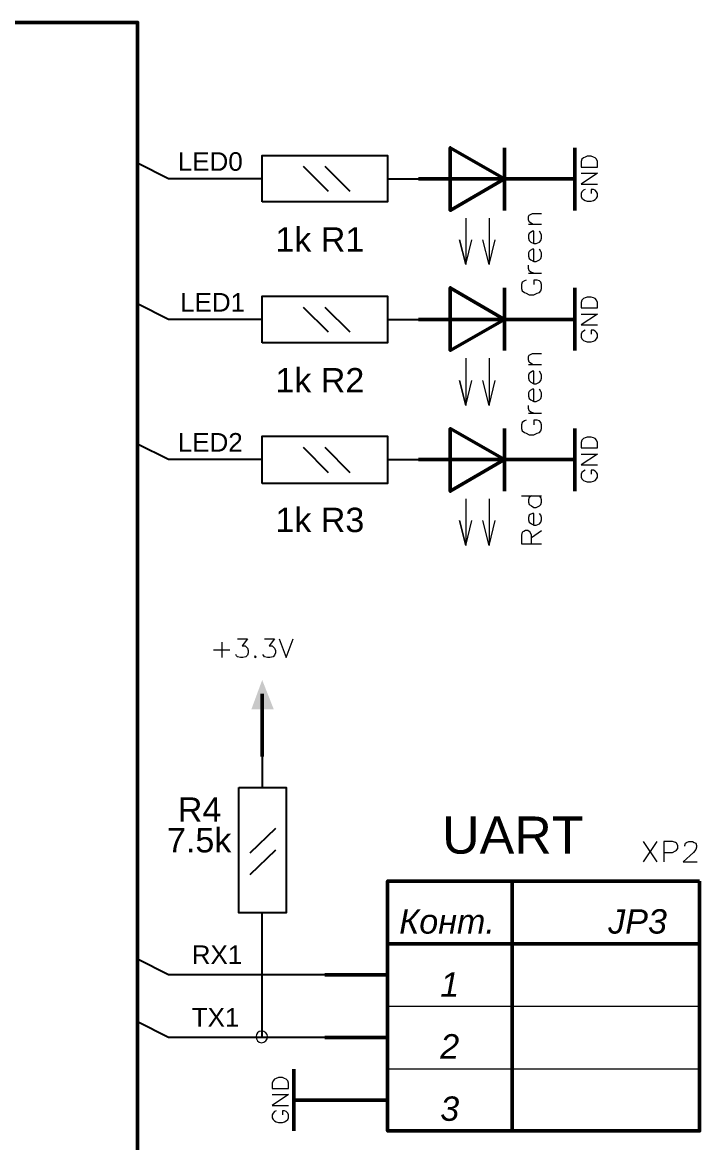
# Model space of a CAD drawing. Header units: millimetres. Extents: x -2024 to 917, y -725 to 13.
# Drawn here: x -1437.8 to -1401.3, y -78.1 to -17.8 of the extents above; entities that cross this region are included whole.
import ezdxf

# ---------------------------------------------------------------- set-up
doc = ezdxf.new("R2010")
doc.units = ezdxf.units.MM
doc.styles.add('PDF Arial', font='arial.ttf')
doc.styles.add('PDF Arial Italic', font='ariali.ttf')
doc.styles.get("Standard").update_dxf_attribs({"font": 'arial.ttf'})

msp = doc.modelspace()

# ---------------------------------------------------------------- linework, layer by layer
at = {"color": 7, "lineweight": 50}
for points in [[(-1431.566, -111.102), (-1431.566, -103.56), (-1431.566, -100.185), (-1431.566, -96.81), (-1431.566, -93.477), (-1431.566, -90.102), (-1431.566, -86.727), (-1431.566, -72.435), (-1431.566, -69.06), (-1431.566, -41.31), (-1431.566, -33.768), (-1431.566, -26.185), (-1431.566, -17.768), (-1509.774, -17.768)], [(-1411.816, -27.893), (-1411.816, -24.518)], [(-1408.024, -24.518), (-1408.024, -27.893)], [(-1408.024, -26.185), (-1409.691, -26.185), (-1416.441, -26.185)], [(-1411.816, -35.435), (-1411.816, -32.06)], [(-1408.024, -32.06), (-1408.024, -35.435)], [(-1408.024, -33.768), (-1409.691, -33.768), (-1416.441, -33.768)], [(-1411.816, -43.018), (-1411.816, -39.643)], [(-1408.024, -39.643), (-1408.024, -43.018)], [(-1408.024, -41.31), (-1409.691, -41.31), (-1416.441, -41.31)], [(-1424.858, -53.935), (-1424.858, -57.31)], [(-1411.399, -77.477), (-1411.399, -64.018)], [(-1401.316, -67.393), (-1418.108, -67.393)], [(-1418.108, -69.06), (-1421.483, -69.06)], [(-1418.108, -72.435), (-1421.483, -72.435)], [(-1423.149, -77.477), (-1423.149, -74.143)], [(-1423.149, -75.81), (-1421.483, -75.81), (-1418.108, -75.81)]]:
    msp.add_lwpolyline(points, dxfattribs=at)
for points in [[(-1411.816, -26.185), (-1414.733, -27.893), (-1414.733, -24.518)], [(-1411.816, -33.768), (-1414.733, -35.435), (-1414.733, -32.06)], [(-1411.816, -41.31), (-1414.733, -43.018), (-1414.733, -39.643)], [(-1401.316, -64.018), (-1418.108, -64.018), (-1418.108, -77.477), (-1401.316, -77.477)]]:
    msp.add_lwpolyline(points, close=True, dxfattribs=at)
at = {"color": 7, "lineweight": 25}
for points in [[(-1424.858, -27.435), (-1424.858, -24.935), (-1418.108, -24.935), (-1418.108, -27.435)], [(-1424.858, -35.018), (-1424.858, -32.518), (-1418.108, -32.518), (-1418.108, -35.018)], [(-1424.858, -42.602), (-1424.858, -40.06), (-1418.108, -40.06), (-1418.108, -42.602)], [(-1426.108, -58.977), (-1423.566, -58.977), (-1423.566, -65.727), (-1426.108, -65.727)]]:
    msp.add_lwpolyline(points, close=True, dxfattribs=at)
at = {"color": 7, "lineweight": 18}
for points in [[(-1407.691, -25.56), (-1406.816, -25.56), (-1406.816, -25.268), (-1406.858, -25.143), (-1406.941, -25.06), (-1407.024, -25.018), (-1407.149, -24.977), (-1407.358, -24.977), (-1407.483, -25.018), (-1407.566, -25.06), (-1407.649, -25.143), (-1407.691, -25.268)], [(-1407.691, -33.143), (-1406.816, -33.143), (-1406.816, -32.852), (-1406.858, -32.727), (-1406.941, -32.643), (-1407.024, -32.602), (-1407.149, -32.56), (-1407.358, -32.56), (-1407.483, -32.602), (-1407.566, -32.643), (-1407.649, -32.727), (-1407.691, -32.852)], [(-1407.691, -40.685), (-1406.816, -40.685), (-1406.816, -40.393), (-1406.858, -40.268), (-1406.941, -40.185), (-1407.024, -40.143), (-1407.149, -40.102), (-1407.358, -40.102), (-1407.483, -40.143), (-1407.566, -40.185), (-1407.649, -40.268), (-1407.691, -40.393)], [(-1425.233, -51.893), (-1425.274, -51.935), (-1425.233, -51.977), (-1425.191, -51.935)], [(-1424.316, -75.185), (-1423.441, -75.185), (-1423.441, -74.893), (-1423.483, -74.768), (-1423.566, -74.685), (-1423.649, -74.643), (-1423.774, -74.602), (-1423.983, -74.602), (-1424.108, -74.643), (-1424.191, -74.685), (-1424.274, -74.768), (-1424.316, -74.893)]]:
    msp.add_lwpolyline(points, close=True, dxfattribs=at)
at = {"color": 7, "lineweight": 25}
for points in [[(-1424.858, -26.185), (-1426.524, -26.185), (-1428.191, -26.185), (-1429.899, -26.185), (-1431.566, -25.352)], [(-1422.649, -25.518), (-1421.316, -26.852)], [(-1421.483, -25.518), (-1420.149, -26.852)], [(-1418.108, -26.185), (-1416.441, -26.185)], [(-1424.858, -33.768), (-1426.524, -33.768), (-1428.191, -33.768), (-1429.899, -33.768), (-1431.566, -32.935)], [(-1422.649, -33.102), (-1421.316, -34.435)], [(-1421.483, -33.102), (-1420.149, -34.435)], [(-1418.108, -33.768), (-1416.441, -33.768)], [(-1424.858, -41.31), (-1426.524, -41.31), (-1428.191, -41.31), (-1429.899, -41.31), (-1431.566, -40.477)], [(-1422.649, -40.643), (-1421.316, -42.018)], [(-1421.483, -40.643), (-1420.149, -42.018)], [(-1418.108, -41.31), (-1416.441, -41.31)], [(-1424.858, -57.31), (-1424.858, -58.977)], [(-1424.149, -61.185), (-1425.524, -62.518)], [(-1424.149, -62.352), (-1425.524, -63.685)], [(-1421.483, -72.435), (-1424.858, -72.435), (-1424.858, -67.393), (-1424.858, -65.727)], [(-1421.483, -69.06), (-1428.191, -69.06), (-1429.899, -69.06), (-1431.566, -68.227)], [(-1424.858, -72.435), (-1428.191, -72.435), (-1429.899, -72.435), (-1431.566, -71.602)]]:
    msp.add_lwpolyline(points, dxfattribs=at)
at = {"color": 7, "lineweight": 18}
for points in [[(-1407.691, -25.893), (-1406.816, -25.893), (-1407.691, -26.477), (-1406.816, -26.477)], [(-1407.483, -26.768), (-1407.566, -26.81), (-1407.649, -26.893), (-1407.691, -26.977), (-1407.691, -27.143), (-1407.649, -27.227), (-1407.566, -27.31), (-1407.483, -27.352), (-1407.358, -27.393), (-1407.149, -27.393), (-1407.024, -27.352), (-1406.941, -27.31), (-1406.858, -27.227), (-1406.816, -27.143), (-1406.816, -26.977), (-1406.858, -26.893), (-1406.941, -26.81), (-1407.024, -26.768), (-1407.149, -26.768), (-1407.149, -26.977)], [(-1413.899, -28.31), (-1413.899, -30.81), (-1414.233, -29.477), (-1413.899, -30.81), (-1413.566, -29.477)], [(-1412.649, -28.31), (-1412.649, -30.81), (-1412.983, -29.477)], [(-1410.316, -28.643), (-1410.483, -28.518), (-1410.524, -28.393), (-1410.524, -28.227), (-1410.483, -28.143), (-1410.316, -28.06), (-1409.816, -28.06)], [(-1410.524, -28.643), (-1409.816, -28.643)], [(-1412.649, -30.81), (-1412.316, -29.477)], [(-1410.233, -29.685), (-1410.233, -29.018), (-1410.316, -29.018), (-1410.441, -29.102), (-1410.483, -29.143), (-1410.524, -29.227), (-1410.524, -29.393), (-1410.483, -29.518), (-1410.399, -29.602), (-1410.233, -29.685), (-1410.108, -29.685), (-1409.941, -29.602), (-1409.858, -29.518), (-1409.816, -29.393), (-1409.816, -29.227), (-1409.858, -29.143), (-1409.941, -29.018)], [(-1410.233, -30.643), (-1410.233, -29.977), (-1410.316, -29.977), (-1410.441, -30.06), (-1410.483, -30.102), (-1410.524, -30.185), (-1410.524, -30.352), (-1410.483, -30.477), (-1410.399, -30.56), (-1410.233, -30.643), (-1410.108, -30.643), (-1409.941, -30.56), (-1409.858, -30.477), (-1409.816, -30.352), (-1409.816, -30.185), (-1409.858, -30.102), (-1409.941, -29.977)], [(-1410.233, -31.268), (-1410.399, -31.227), (-1410.483, -31.143), (-1410.524, -31.018), (-1410.524, -30.852)], [(-1410.524, -31.268), (-1409.816, -31.268)], [(-1410.649, -31.643), (-1410.733, -31.685), (-1410.858, -31.768), (-1410.899, -31.893), (-1410.899, -32.102), (-1410.858, -32.227), (-1410.733, -32.31), (-1410.649, -32.352), (-1410.483, -32.435), (-1410.233, -32.435), (-1410.066, -32.352), (-1409.941, -32.31), (-1409.858, -32.227), (-1409.816, -32.102), (-1409.816, -31.893), (-1409.858, -31.768), (-1409.941, -31.685), (-1410.066, -31.643), (-1410.233, -31.643), (-1410.233, -31.893)], [(-1407.691, -33.477), (-1406.816, -33.477), (-1407.691, -34.06), (-1406.816, -34.06)], [(-1407.483, -34.352), (-1407.566, -34.393), (-1407.649, -34.477), (-1407.691, -34.56), (-1407.691, -34.727), (-1407.649, -34.81), (-1407.566, -34.893), (-1407.483, -34.935), (-1407.358, -34.977), (-1407.149, -34.977), (-1407.024, -34.935), (-1406.941, -34.893), (-1406.858, -34.81), (-1406.816, -34.727), (-1406.816, -34.56), (-1406.858, -34.477), (-1406.941, -34.393), (-1407.024, -34.352), (-1407.149, -34.352), (-1407.149, -34.56)], [(-1413.899, -35.852), (-1413.899, -38.393), (-1414.233, -37.06), (-1413.899, -38.393), (-1413.566, -37.06)], [(-1412.649, -35.852), (-1412.649, -38.393), (-1412.983, -37.06)], [(-1410.316, -36.185), (-1410.483, -36.06), (-1410.524, -35.935), (-1410.524, -35.768), (-1410.483, -35.685), (-1410.316, -35.602), (-1409.816, -35.602)], [(-1410.524, -36.185), (-1409.816, -36.185)], [(-1410.233, -37.227), (-1410.233, -36.56), (-1410.316, -36.56), (-1410.441, -36.643), (-1410.483, -36.685), (-1410.524, -36.768), (-1410.524, -36.935), (-1410.483, -37.06), (-1410.399, -37.143), (-1410.233, -37.227), (-1410.108, -37.227), (-1409.941, -37.143), (-1409.858, -37.06), (-1409.816, -36.935), (-1409.816, -36.768), (-1409.858, -36.685), (-1409.941, -36.56)], [(-1412.649, -38.393), (-1412.316, -37.06)], [(-1410.233, -38.185), (-1410.233, -37.518), (-1410.316, -37.518), (-1410.441, -37.602), (-1410.483, -37.643), (-1410.524, -37.727), (-1410.524, -37.893), (-1410.483, -38.018), (-1410.399, -38.102), (-1410.233, -38.185), (-1410.108, -38.185), (-1409.941, -38.102), (-1409.858, -38.018), (-1409.816, -37.893), (-1409.816, -37.727), (-1409.858, -37.643), (-1409.941, -37.518)], [(-1410.233, -38.81), (-1410.399, -38.768), (-1410.483, -38.685), (-1410.524, -38.56), (-1410.524, -38.393)], [(-1410.649, -39.185), (-1410.733, -39.227), (-1410.858, -39.31), (-1410.899, -39.435), (-1410.899, -39.643), (-1410.858, -39.768), (-1410.733, -39.852), (-1410.649, -39.893), (-1410.483, -39.977), (-1410.233, -39.977), (-1410.066, -39.893), (-1409.941, -39.852), (-1409.858, -39.768), (-1409.816, -39.643), (-1409.816, -39.435), (-1409.858, -39.31), (-1409.941, -39.227), (-1410.066, -39.185), (-1410.233, -39.185), (-1410.233, -39.435)], [(-1410.524, -38.81), (-1409.816, -38.81)], [(-1407.691, -41.018), (-1406.816, -41.018), (-1407.691, -41.602), (-1406.816, -41.602)], [(-1407.483, -41.893), (-1407.566, -41.935), (-1407.649, -42.018), (-1407.691, -42.102), (-1407.691, -42.268), (-1407.649, -42.352), (-1407.566, -42.435), (-1407.483, -42.477), (-1407.358, -42.518), (-1407.149, -42.518), (-1407.024, -42.477), (-1406.941, -42.435), (-1406.858, -42.352), (-1406.816, -42.268), (-1406.816, -42.102), (-1406.858, -42.018), (-1406.941, -41.935), (-1407.024, -41.893), (-1407.149, -41.893), (-1407.149, -42.102)], [(-1413.899, -43.435), (-1413.899, -45.935), (-1414.233, -44.602), (-1413.899, -45.935), (-1413.566, -44.602)], [(-1412.649, -43.435), (-1412.649, -45.935), (-1412.983, -44.602)], [(-1410.899, -43.268), (-1409.816, -43.268)], [(-1410.358, -43.268), (-1410.483, -43.352), (-1410.524, -43.477), (-1410.524, -43.602), (-1410.483, -43.727), (-1410.358, -43.81), (-1410.233, -43.893), (-1410.108, -43.893), (-1409.941, -43.81), (-1409.858, -43.727), (-1409.816, -43.602), (-1409.816, -43.477), (-1409.858, -43.352), (-1409.941, -43.268)], [(-1412.649, -45.935), (-1412.316, -44.602)], [(-1410.233, -44.852), (-1410.233, -44.227), (-1410.316, -44.227), (-1410.441, -44.268), (-1410.483, -44.31), (-1410.524, -44.435), (-1410.524, -44.56), (-1410.483, -44.685), (-1410.358, -44.768), (-1410.233, -44.852), (-1410.108, -44.852), (-1409.941, -44.768), (-1409.858, -44.685), (-1409.816, -44.56), (-1409.816, -44.435), (-1409.858, -44.31), (-1409.941, -44.227)], [(-1410.358, -45.852), (-1410.358, -45.393), (-1410.441, -45.227), (-1410.483, -45.185), (-1410.566, -45.143), (-1410.691, -45.143), (-1410.774, -45.185), (-1410.858, -45.227), (-1410.899, -45.393), (-1410.899, -45.852), (-1409.816, -45.852)], [(-1410.358, -45.518), (-1409.816, -45.143)], [(-1427.024, -51.143), (-1427.024, -51.977)], [(-1426.191, -50.977), (-1425.649, -50.977), (-1425.941, -51.352), (-1425.774, -51.352), (-1425.691, -51.435), (-1425.649, -51.477), (-1425.608, -51.602), (-1425.608, -51.727), (-1425.649, -51.852), (-1425.733, -51.935), (-1425.899, -51.977), (-1426.024, -51.977), (-1426.191, -51.935), (-1426.233, -51.893), (-1426.274, -51.81)], [(-1424.733, -50.977), (-1424.191, -50.977), (-1424.483, -51.352), (-1424.316, -51.352), (-1424.233, -51.435), (-1424.191, -51.477), (-1424.149, -51.602), (-1424.149, -51.727), (-1424.191, -51.852), (-1424.274, -51.935), (-1424.441, -51.977), (-1424.566, -51.977), (-1424.733, -51.935), (-1424.774, -51.893), (-1424.816, -51.81)], [(-1423.941, -50.977), (-1423.566, -51.977), (-1423.191, -50.977)], [(-1427.483, -51.56), (-1426.608, -51.56)], [(-1404.358, -61.893), (-1403.608, -62.977)], [(-1403.608, -61.893), (-1404.358, -62.977)], [(-1403.233, -62.477), (-1402.774, -62.477), (-1402.608, -62.393), (-1402.566, -62.352), (-1402.483, -62.268), (-1402.483, -62.102), (-1402.566, -61.977), (-1402.608, -61.935), (-1402.774, -61.893), (-1403.233, -61.893), (-1403.233, -62.977)], [(-1402.108, -62.143), (-1402.108, -62.102), (-1402.066, -61.977), (-1402.024, -61.935), (-1401.899, -61.893), (-1401.691, -61.893), (-1401.608, -61.935), (-1401.524, -61.977), (-1401.483, -62.102), (-1401.483, -62.185), (-1401.524, -62.31), (-1401.649, -62.477), (-1402.191, -62.977), (-1401.441, -62.977)], [(-1401.316, -70.768), (-1418.108, -70.768)], [(-1401.316, -74.143), (-1418.108, -74.143)], [(-1424.316, -75.518), (-1423.441, -75.518), (-1424.316, -76.102), (-1423.441, -76.102)], [(-1424.108, -76.393), (-1424.191, -76.435), (-1424.274, -76.518), (-1424.316, -76.602), (-1424.316, -76.768), (-1424.274, -76.852), (-1424.191, -76.935), (-1424.108, -76.977), (-1423.983, -77.018), (-1423.774, -77.018), (-1423.649, -76.977), (-1423.566, -76.935), (-1423.483, -76.852), (-1423.441, -76.768), (-1423.441, -76.602), (-1423.483, -76.518), (-1423.566, -76.435), (-1423.649, -76.393), (-1423.774, -76.393), (-1423.774, -76.602)]]:
    msp.add_lwpolyline(points, dxfattribs=at)
at = {"color": 7, "lineweight": 5}
for points in [[(-1424.858, -26.185), (-1426.524, -26.185)], [(-1418.108, -26.185), (-1416.441, -26.185), (-1414.733, -26.185)], [(-1408.024, -26.185), (-1409.691, -26.185), (-1411.399, -26.185)], [(-1424.858, -33.768), (-1426.524, -33.768)], [(-1418.108, -33.768), (-1416.441, -33.768), (-1414.733, -33.768)], [(-1408.024, -33.768), (-1409.691, -33.768), (-1411.399, -33.768)], [(-1424.858, -41.31), (-1426.524, -41.31)], [(-1418.108, -41.31), (-1416.441, -41.31), (-1414.733, -41.31)], [(-1408.024, -41.31), (-1409.691, -41.31), (-1411.399, -41.31)], [(-1424.858, -55.643), (-1424.858, -57.31), (-1424.858, -58.977)], [(-1424.858, -65.727), (-1424.858, -67.393)], [(-1418.108, -69.06), (-1421.483, -69.06)], [(-1418.108, -72.435), (-1421.483, -72.435)], [(-1423.149, -75.81), (-1421.483, -75.81), (-1418.108, -75.81)]]:
    msp.add_lwpolyline(points, dxfattribs=at)
for points in [[(-1424.899, -72.102), (-1425.066, -72.102), (-1425.191, -72.227), (-1425.191, -72.393)], [(-1425.191, -72.393), (-1425.191, -72.56), (-1425.066, -72.727), (-1424.899, -72.727)], [(-1424.566, -72.393), (-1424.566, -72.227), (-1424.733, -72.102), (-1424.899, -72.102)], [(-1424.899, -72.727), (-1424.733, -72.727), (-1424.566, -72.56), (-1424.566, -72.393)]]:
    msp.add_open_spline(points, degree=3, dxfattribs=at)
at = {"color": 7, "lineweight": 5, "transparency": 33554559}
msp.add_solid([(-1425.441, -54.768), (-1424.233, -54.768), (-1424.858, -53.185)], dxfattribs=at)

# ---------------------------------------------------------------- texts
at = {"color": 7}
for s, height, p in [('LED0', 1, (-1429.399, -25.761)), ('LED1', 1, (-1429.274, -33.344)), ('LED2', 1, (-1429.399, -40.886)), ('UART', 2, (-1415.172, -62.538)), ('RX1', 1, (-1428.649, -68.483)), ('TX1', 1, (-1428.649, -71.858))]:
    msp.add_text(s, height=height, dxfattribs=at).set_placement(p)
at = {"color": 7, "attachment_point": 7}
for s, insert, char_height, style in [('1k R1', (-1424.149, -30.114), 1.3123, 'PDF Arial'), ('1k R2', (-1424.149, -37.698), 1.3123, 'PDF Arial'), ('1k R3', (-1424.149, -45.239), 1.3123, 'PDF Arial'), ('R4', (-1429.399, -60.823), 1.3123, 'PDF Arial'), ('7.5k', (-1429.983, -62.489), 1.3123, 'PDF Arial'), ('Конт.', (-1417.483, -66.864), 1.3123, 'PDF Arial Italic'), ('JP3', (-1406.233, -66.864), 1.3123, 'PDF Arial Italic'), ('1', (-1415.274, -70.239), 1.312, 'PDF Arial Italic'), ('2', (-1415.274, -73.573), 1.312, 'PDF Arial Italic'), ('3', (-1415.274, -76.948), 1.312, 'PDF Arial Italic')]:
    msp.add_mtext(s, dxfattribs=dict(at, insert=insert, char_height=char_height, style=style))

doc.saveas('drawing.dxf')
